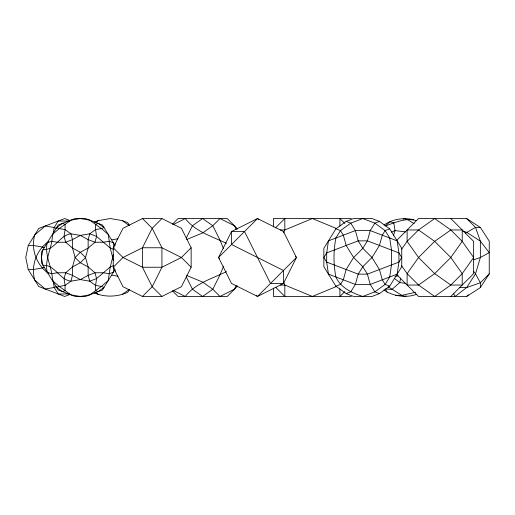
<?xml version="1.0" encoding="UTF-8"?>
<svg xmlns="http://www.w3.org/2000/svg" width="515" height="515" viewBox="0 0 515 515"><rect width="100%" height="100%" fill="white"/><g stroke="black" fill="none" stroke-linecap="round" stroke-linejoin="round"><path stroke-width="0.77" d="M53.212 234.274L54.197 227.514L58.214 221.025L69.673 221.025M114.118 267.594L113.448 272.145L109.232 273.755L103.406 272.757L94.966 272.757L88.142 275.364L80.327 279.587L70.896 281.196L65.064 285.413L59.238 286.411L56.631 287.402L62.457 291.625L65.064 290.627L65.064 285.413L64.066 278.589L65.682 272.757L72.506 266.931L80.327 262.714L85.535 257.5L88.142 248.069L88.142 239.636L89.758 233.804L95.584 229.587L101.416 228.589L104.017 227.598L98.191 223.375L95.584 224.373L95.584 229.587L96.582 236.411L94.966 242.243L88.142 248.069L80.327 252.286L75.113 257.5L72.506 266.931L72.506 275.364L70.896 281.196C59.515 279.722 54.802 264.517 42.983 265.322L41.367 257.5L42.983 249.678C54.802 250.483 59.515 235.278 70.896 233.804L80.327 235.413L88.142 239.636L94.966 242.243L103.406 242.243L109.232 241.245L113.448 242.855L114.118 247.406M400.625 278.094L399.73 282.613L391.966 289.379L385.226 289.018L387.126 292.089C396.19 296.44 407.062 297.928 416.59 294.265M70.478 220.748L64.703 218.547L38.734 228.467L28.228 245.462L25.75 257.5L28.228 269.538L38.734 286.533L64.703 296.453L70.478 294.252M113.48 254.371L110.229 266.931L108.24 280.578L101.416 286.411L89.758 294.844L80.327 296.453L70.896 294.844L59.238 286.411L52.414 280.578C52.646 267.697 44.258 255.672 47.2 242.855L51.416 241.245L57.242 242.243L65.682 242.243L72.506 239.636L80.327 235.413L89.758 233.804L96.582 236.411L110.229 248.069L113.744 249.415M393.376 235.793L395.037 230.598L393.756 222.725L390.022 221.804L385.226 225.982C395.044 222.641 406.238 217.272 416.59 220.735M223.594 266.184L219.995 274.868L212.798 289.263L202.627 296.453L192.449 289.263L186.333 277.031M283.63 232.851L284.827 229.954L284.827 218.547L275.596 227.778M113.242 247.76L122.982 228.287L142.455 218.547L161.935 218.547L181.415 228.287L191.149 247.76L191.149 267.24L181.415 286.713L161.935 296.453L142.455 296.453L122.982 286.713L113.242 267.24L113.242 247.76L122.982 257.5L142.455 267.24L161.935 267.24L181.415 257.5L191.149 247.76M186.333 237.969L192.449 225.737L202.627 218.547L212.798 225.737L219.995 240.132L223.594 248.816M236.185 285.664L234.383 289.263L219.995 296.453L212.798 289.263L202.627 282.066L186.7 275.467M115.141 269.416L102.408 290.009L85.535 296.453L75.113 296.453L58.24 290.009L41.367 262.714L41.367 252.286L58.24 224.991L75.113 218.547L85.535 218.547L102.408 224.991L115.141 245.584M129.362 289.681L127.72 292.34C117.163 297.052 104.886 297.438 94.219 292.855M335.889 228.827L323.851 248.301L323.851 266.699L335.889 286.173L346.17 293.614L353.605 296.453L371.997 296.453L379.439 293.614L389.72 286.173L401.758 266.699L401.758 248.301L389.72 228.827L379.439 221.386L371.997 218.547L353.605 218.547L346.17 221.386L335.889 228.827L340.486 230.585L343.325 235.181L346.17 245.462L353.605 257.5L362.805 266.699L367.401 274.135L370.246 284.415L374.843 291.857L379.439 293.614M396.26 274.18L418.541 296.453L466.642 296.453L480.36 287.57L489.25 273.845L489.25 241.155L480.36 227.43L466.642 218.547L418.541 218.547L396.26 240.82M401.655 249.112L407.127 241.361L418.541 229.954L434.673 218.547L450.812 229.954L462.219 241.361L473.633 257.5L462.219 273.639L450.812 285.046L434.673 296.453L418.541 285.046L407.127 273.639L401.655 265.888M113.242 267.24L122.982 257.5L142.455 247.76L161.935 247.76L181.415 257.5L191.149 267.24M161.935 218.547L152.195 228.287L142.455 247.76L142.455 267.24L152.195 286.713L161.935 296.453M172.525 224.077L178.061 218.547L227.192 218.547L237.705 229.059M142.455 296.453L152.195 286.713L161.935 267.24L161.935 247.76L152.195 228.287L142.455 218.547M237.705 285.941L227.192 296.453L178.061 296.453L172.525 290.924M344.812 291.567L339.919 296.453L339.919 288.851M450.812 296.453L473.633 273.639L473.633 241.361L450.812 218.547M466.642 296.453L468.309 294.786M489.25 273.845L480.36 282.735L466.642 287.57L455.125 296.453L453.638 293.724M48.584 241.509C36.481 249.878 30.668 265.869 34.724 280.044L45.23 289.018L54.197 287.486L56.45 286.623M114.208 244.966L115.366 243.975M465.431 233.198L475.532 227.43L480.36 227.43M95.159 222.847L98.262 220.6L110.3 218.547L122.338 220.6L127.72 222.66L129.362 225.319M122.338 294.4L129.156 289.462M383.984 225.087C392.436 218.888 403.651 217.542 413.751 219.654M173.021 224.662L185.252 218.547C195.61 231.834 211.993 236.314 226.471 243.37M226.471 271.63C211.993 278.686 195.61 283.166 185.252 296.453L173.021 290.338M391.516 232.156L395.037 230.598L405.826 231.917M186.7 239.533L202.627 232.935L212.798 225.737L219.995 218.547L234.383 225.737L236.185 229.336M336.295 286.546L312.373 296.453L284.827 285.046L280.263 285.046M94.219 222.145L98.262 220.6M44.412 267.143L42.159 268.006L33.192 269.538L28.228 269.538M113.744 265.586L110.229 266.931L96.582 278.589L89.758 281.196L80.327 279.587L72.506 275.364L65.682 272.757L57.242 272.757L51.416 273.755L47.2 272.145C44.258 259.328 52.646 247.303 52.414 234.422L59.238 228.589L70.896 220.156L80.327 218.547L89.758 220.156L101.416 228.589L108.24 234.422L110.229 248.069L113.48 260.629M379.439 221.386L374.843 223.143L370.246 230.585L367.401 240.866L362.805 248.301L353.605 257.5L346.17 269.538L343.325 279.819L340.486 284.415L335.889 286.173M403.251 219.1L404.7 218.547L407.603 219.654L414.163 223.632M389.72 228.827L385.123 230.585L382.285 235.181L379.439 245.462L371.997 257.5L362.805 266.699L358.208 274.135L355.363 284.415L350.767 291.857L346.17 293.614M406.155 295.9L404.7 296.453L401.803 295.346L388.201 286.765M473.864 259.792L480.36 257.5L489.25 252.665L480.36 241.155L475.532 227.43L466.642 218.547M394.999 276.458L398.108 275.77M415.65 292.275L401.803 295.346L395.655 295.346M111.8 239.823L117.819 238.793M351.333 218.547L273.42 218.547L273.42 226.909M280.263 229.954L284.827 229.954L312.373 218.547L336.295 228.454M28.228 245.462L33.192 245.462L42.159 246.994L44.412 247.857M459.638 287.57L466.642 287.57L475.532 273.845L480.36 257.5L480.36 241.155L466.642 232.265L462.927 231.164M69.673 293.975L58.214 293.975L54.197 287.486L53.212 280.726M351.333 296.453L273.42 296.453L273.42 288.091M405.891 283.366L399.73 282.613L394.432 278.383M111.8 275.177L117.819 276.207M346.17 221.386L350.767 223.143L355.363 230.585L358.208 240.866L362.805 248.301L371.997 257.5L379.439 269.538L382.285 279.819L385.123 284.415L389.72 286.173M56.45 228.377L54.197 227.514L45.23 225.982L34.724 234.956C30.668 249.131 36.481 265.122 48.584 273.491M383.984 289.913L387.126 292.089M122.338 220.6L129.156 225.538M95.159 292.153L98.262 294.4M114.208 270.034L115.366 271.025M344.812 223.433L339.919 218.547L339.919 226.149M258.627 219.673L257.5 218.547L231.531 231.531L218.547 257.5L231.531 283.469L257.5 296.453L283.469 283.469L296.453 257.5L283.469 231.531L257.5 218.547L218.547 257.5L219.673 258.627M295.327 256.373L296.453 257.5L257.5 296.453L256.373 295.327M275.596 287.222L284.827 296.453L284.827 285.046L283.63 282.149M473.658 271.424L475.532 273.845L480.36 282.735L480.36 287.57M65.064 229.587L64.066 236.411L65.682 242.243L72.506 248.069L80.327 252.286L85.535 257.5L88.142 266.931L88.142 275.364L89.758 281.196L95.584 285.413L101.416 286.411L104.017 287.402L98.191 291.625L95.584 290.627L95.584 285.413L96.582 278.589L94.966 272.757L88.142 266.931L80.327 262.714L75.113 257.5L72.506 248.069L72.506 239.636L70.896 233.804L65.064 229.587L59.238 228.589L56.631 227.598L62.457 223.375L65.064 224.373L65.064 229.587M328.448 240.866L326.69 252.904L326.69 262.096L328.448 274.135L355.363 284.415L370.246 284.415L397.162 274.135L398.919 262.096L398.919 252.904L397.162 240.866L370.246 230.585L355.363 230.585L328.448 240.866M335.889 238.02C333.372 250.869 333.372 264.131 335.889 276.98C340.673 287.814 352.151 293.016 362.805 296.453L374.843 291.857L385.123 284.415L389.72 276.98L391.477 264.942L391.477 250.058L389.72 238.02L385.123 230.585L374.843 223.143L362.805 218.547L350.767 223.143L340.486 230.585L335.889 238.02M326.69 252.904L323.851 257.5L326.69 262.096L358.208 274.135L367.401 274.135L398.919 262.096L401.758 257.5L398.919 252.904L367.401 240.866L358.208 240.866L326.69 252.904M418.541 257.5L407.127 273.639L407.127 285.046L418.541 285.046L434.673 273.639L450.812 257.5L462.219 241.361L462.219 229.954L450.812 229.954L434.673 241.361L418.541 257.5L434.673 273.639L450.812 285.046L462.219 285.046L462.219 273.639L450.812 257.5L434.673 241.361L418.541 229.954L407.127 229.954L407.127 241.361L418.541 257.5M244.516 231.531L231.531 231.531L231.531 244.516L283.469 270.484L283.469 283.469L270.484 283.469L244.516 231.531"/></g></svg>
